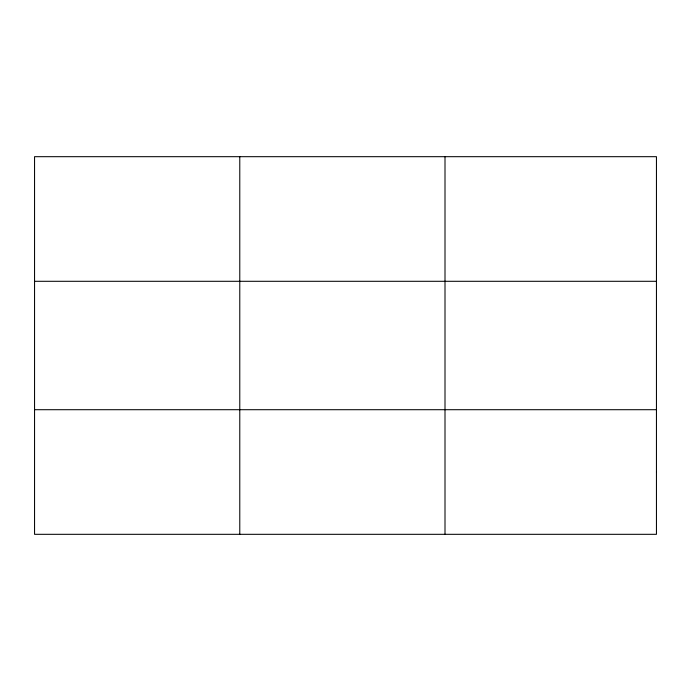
<?xml version="1.0" encoding="UTF-8"?>
<svg xmlns="http://www.w3.org/2000/svg" width="691" height="691" viewBox="0 0 691 691"><rect width="100%" height="100%" fill="white"/><g stroke="black" fill="none" stroke-linecap="round" stroke-linejoin="round"><path stroke-width="1.04" d="M239.777 156.684L239.777 534.316M445.004 156.684L445.004 534.316M34.55 281.297L656.45 281.297M34.55 409.703L656.45 409.703M656.45 472.005L656.45 534.316L34.55 534.316L34.55 156.684L656.45 156.684L656.45 472.005"/></g></svg>
